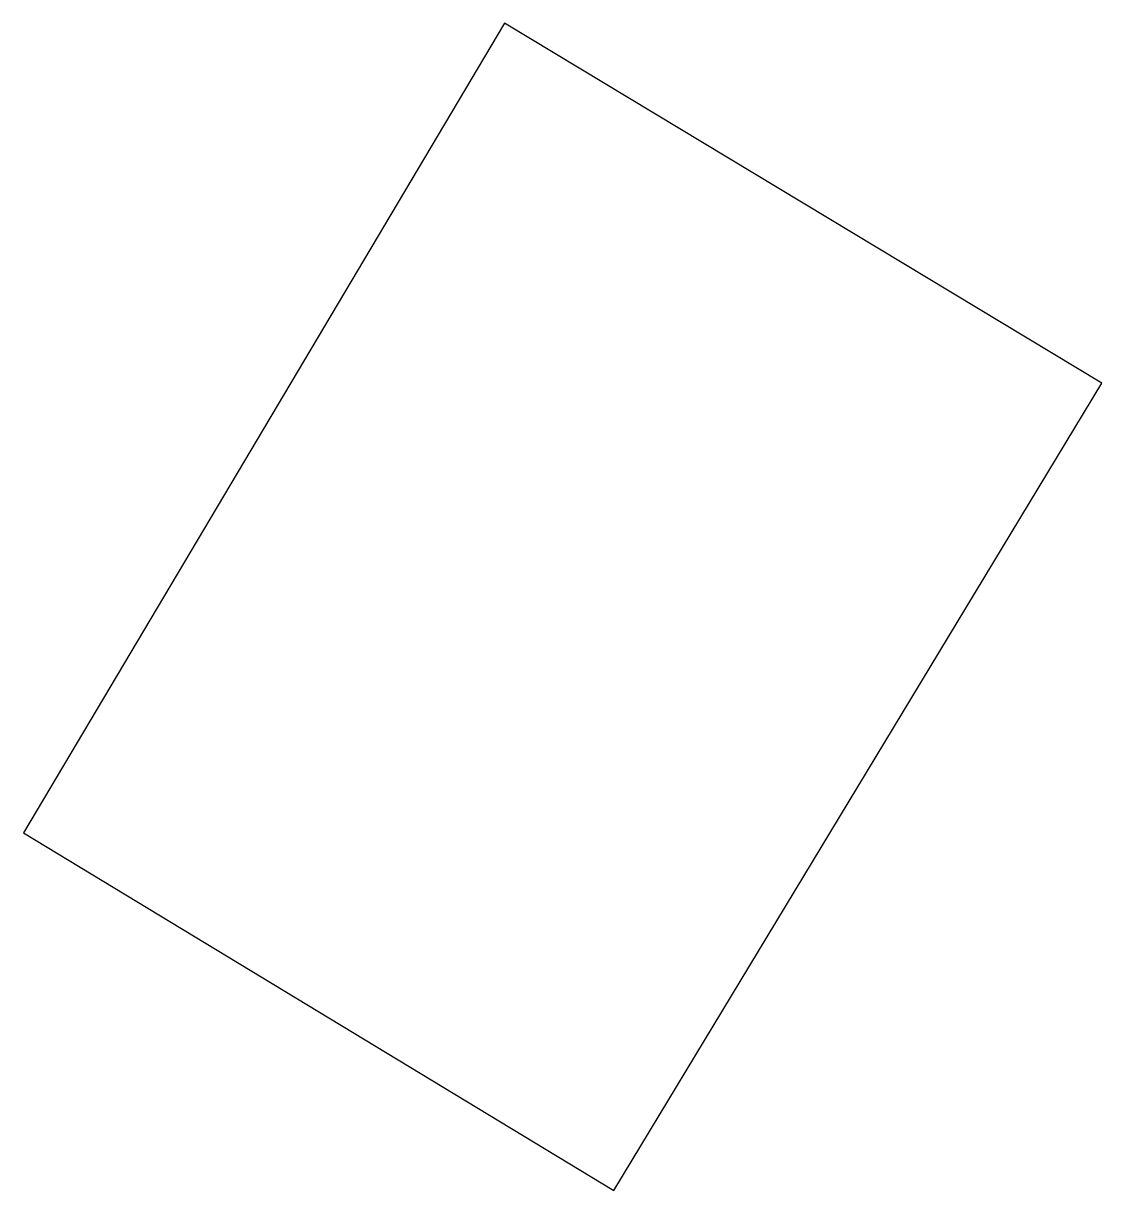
# Model space of a CAD drawing. Header units: millimetres. Extents: x 613270.7 to 613289, y 1321912.6 to 1321932.3.
import ezdxf

# ---------------------------------------------------------------- set-up
doc = ezdxf.new("R2010")
doc.units = ezdxf.units.MM

msp = doc.modelspace()

# ---------------------------------------------------------------- linework, layer by layer
at = {"elevation": 58.291}
msp.add_lwpolyline([(613278.881, 1321932.313), (613270.745, 1321918.628), (613280.726, 1321912.579), (613288.977, 1321926.229)], close=True, dxfattribs=at)

doc.saveas('drawing.dxf')
